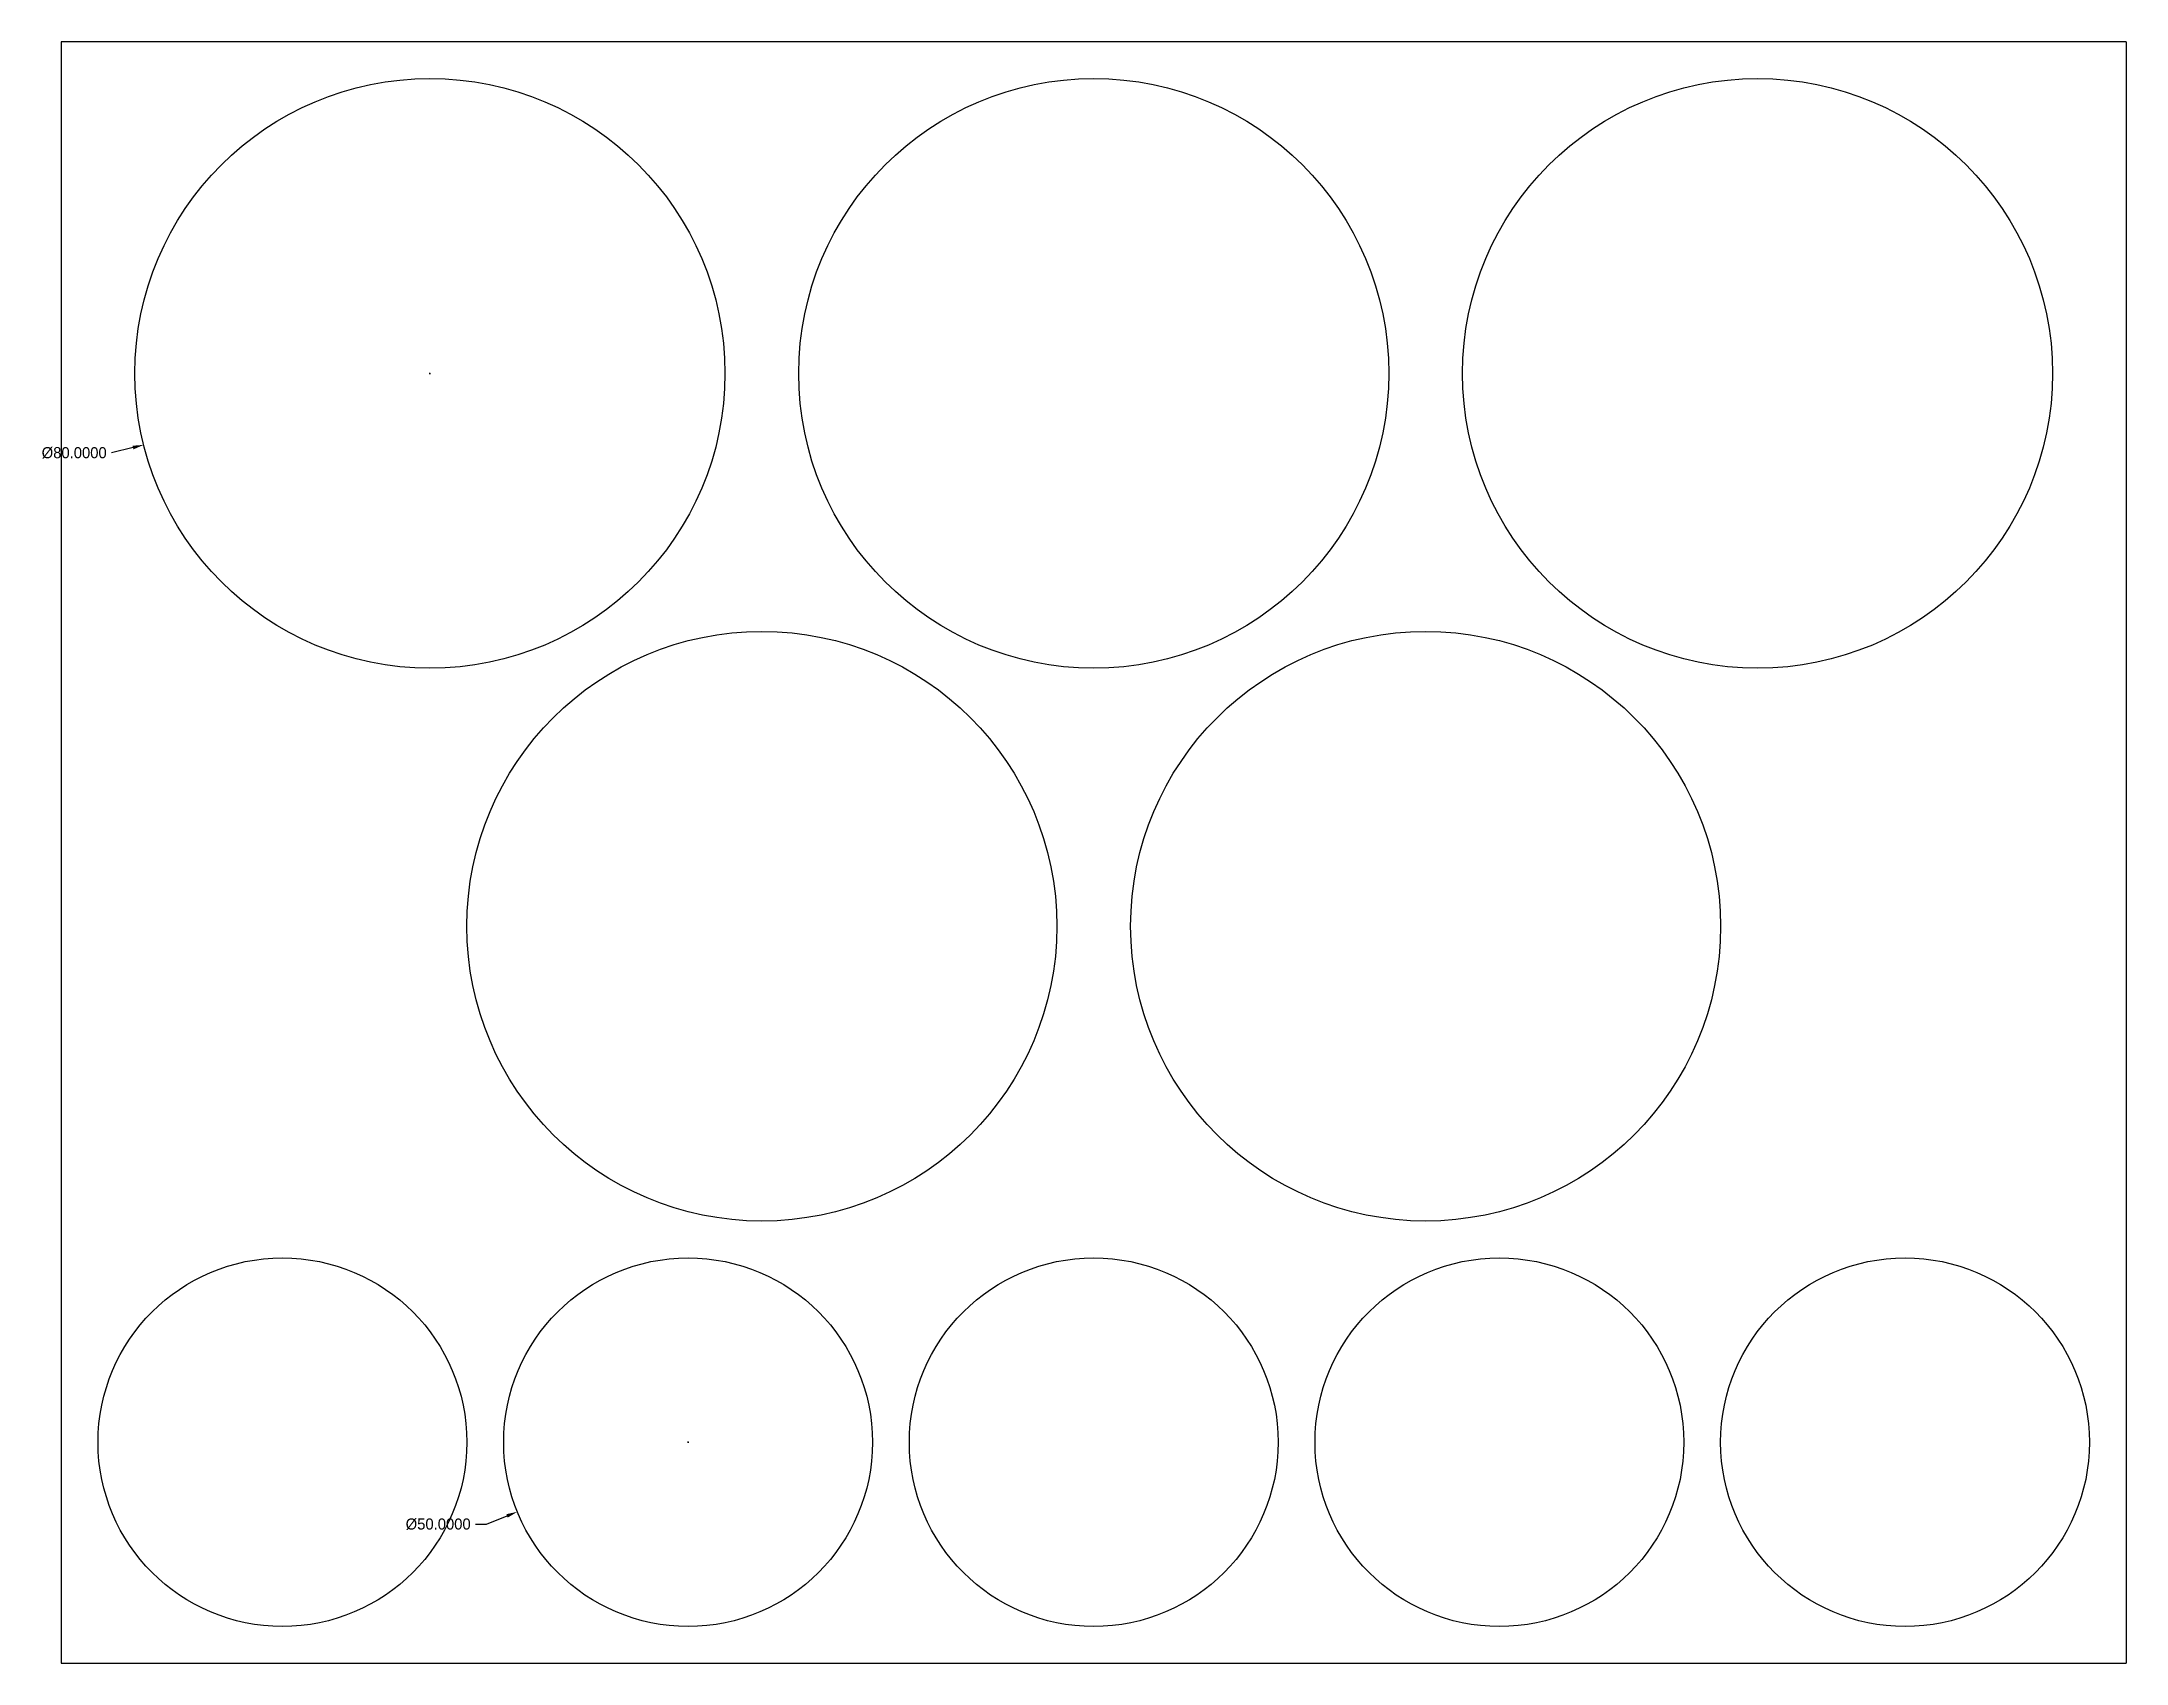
# Model space of a CAD drawing. Extents: x -3 to 280, y 0 to 220.
import ezdxf

# ---------------------------------------------------------------- set-up
doc = ezdxf.new("R2010")
doc.units = 0
doc.layers.get('DEFPOINTS').update_dxf_attribs({"linetype": 'CONTINUOUS'})
for name, color, linetype in [('1__PRINTING_LAYERS_____1_1', 1, 'CONTINUOUS'), ('2__NON-PRINTING_LAYERS___0', 3, 'CONTINUOUS'), ('2__NON-PRINTING_LAYERS____', 4, 'CONTINUOUS')]:
    doc.layers.add(name, color=color, linetype=linetype)
doc.styles.add('DEFAULT', font='txt')
doc.dimstyles.new('QCADDIMSTYLE', dxfattribs={"dimtxt": 1.5, "dimasz": 1.5, "dimexe": 0.75, "dimexo": 0.375, "dimgap": 0.375, "dimtad": 1, "dimtoh": 1, "dimzin": 1, "dimcen": 0.09, "dimazin": 3, "dimtfac": 1, "dimtix": 1, "dimtmove": 0, "dimatfit": 3})

# ---------------------------------------------------------------- blocks, each defined once
blk = doc.blocks.new('*D1')
at = {"layer": '2__NON-PRINTING_LAYERS____', "color": 0}
for p, q in [((84.91, 30), (85.09, 30)), ((85, 29.91), (85, 30.09)), ((57.68, 18.87), (60.46, 20)), ((56.18, 18.87), (57.68, 18.87))]:
    blk.add_line(p, q, dxfattribs=at)
blk.add_solid([(60.55, 19.77), (60.37, 20.23), (61.85, 20.56)], dxfattribs=at)
at = {"layer": 'DEFPOINTS', "color": 0}
for p in [(108.15, 39.44), (61.85, 20.56)]:
    blk.add_point(p, dxfattribs=at)
at = {"layer": '2__NON-PRINTING_LAYERS____', "color": 0, "linetype": 'CONTINUOUS', "style": 'DEFAULT'}
blk.add_text('Ø50.0000', height=1.5, dxfattribs=at).set_placement((46.71, 18.15))
blk = doc.blocks.new('*D2')
at = {"layer": '2__NON-PRINTING_LAYERS____', "color": 0}
for p, q in [((49.91, 175), (50.09, 175)), ((50, 174.91), (50, 175.09)), ((9.74, 164.93), (6.83, 164.21))]:
    blk.add_line(p, q, dxfattribs=at)
blk.add_solid([(9.8, 164.69), (9.68, 165.18), (11.19, 165.3)], dxfattribs=at)
at = {"layer": 'DEFPOINTS', "color": 0}
for p in [(88.81, 184.7), (11.19, 165.3)]:
    blk.add_point(p, dxfattribs=at)
at = {"layer": '2__NON-PRINTING_LAYERS____', "color": 0, "linetype": 'CONTINUOUS', "style": 'DEFAULT'}
blk.add_text('Ø80.0000', height=1.5, dxfattribs=at).set_placement((-2.64, 163.49))

msp = doc.modelspace()

# ---------------------------------------------------------------- linework, layer by layer
at = {"layer": '1__PRINTING_LAYERS_____1_1'}
for centre, radius in [((50, 175), 40), ((140, 175), 40), ((230, 175), 40), ((95, 100), 40), ((185, 100), 40), ((30, 30), 25), ((85, 30), 25), ((140, 30), 25), ((195, 30), 25), ((250, 30), 25)]:
    msp.add_circle(centre, radius, dxfattribs=at)
at = {"layer": '2__NON-PRINTING_LAYERS___0'}
for p, q in [((0, 220), (0, 0)), ((280, 220), (0, 220)), ((280, 220), (280, 0)), ((0, 0), (280, 0))]:
    msp.add_line(p, q, dxfattribs=at)

# ---------------------------------------------------------------- dimensions: what is measured, and where the dimension line sits
at = {"layer": '2__NON-PRINTING_LAYERS____'}
for p1, p2, picture, middle in [((88.806, 184.701), (11.194, 165.299), '*D2', (6.829, 164.207)), ((108.151, 39.436), (61.849, 20.564), '*D1', (57.682, 18.865))]:
    dim = msp.add_diameter_dim_2p(p1=p1, p2=p2, dimstyle='QCADDIMSTYLE', override={"dimtad": 0, "dimtofl": 0}, dxfattribs=at)
    dim.commit()
    dim.dimension.update_dxf_attribs({"geometry": picture, "text_midpoint": middle, "dimtype": 163})

doc.saveas('drawing.dxf')
